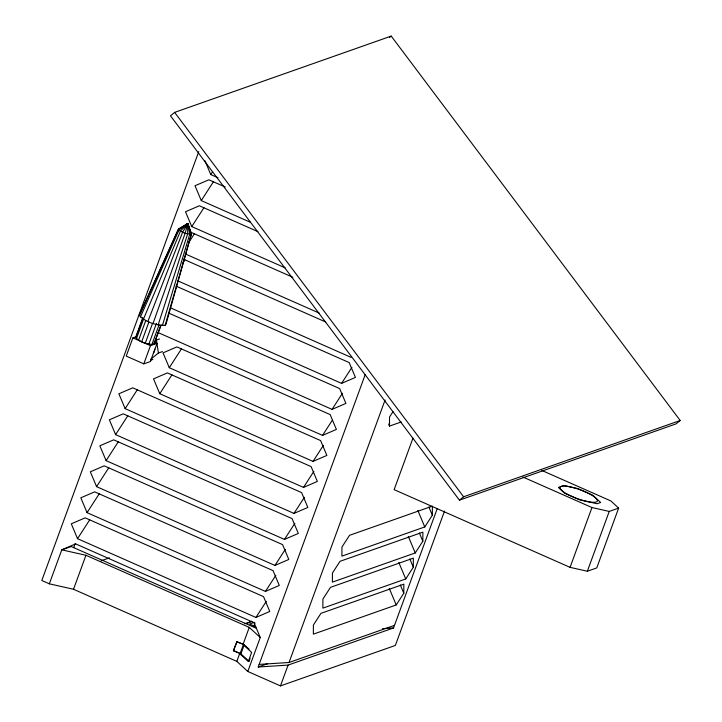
<?xml version="1.0" encoding="UTF-8"?>
<svg xmlns="http://www.w3.org/2000/svg" width="722" height="722" viewBox="0 0 722 722"><rect width="100%" height="100%" fill="white"/><g stroke="black" fill="none" stroke-linecap="round" stroke-linejoin="round"><path stroke-width="1.08" d="M401.179 421.982L389.492 426.097L389.528 417.027L393.03 411.612M403.797 593.231L403.842 584.152L320.965 613.339L313.393 625.072L313.357 634.151L396.225 604.955L403.797 593.231L400.331 584.982M413.318 567.221L413.354 558.142L330.486 587.338L322.914 599.061L322.869 608.141L405.737 578.954L413.318 567.221L409.843 558.981M422.83 541.22L422.875 532.141L339.999 561.328L332.427 573.06L332.391 582.131L415.258 552.944L422.83 541.22L419.365 532.971M432.352 515.21L432.388 506.131L349.52 535.327L341.948 547.05L341.903 556.13L424.771 526.943L432.352 515.21L428.877 506.961M165.148 325.351L191.52 233.585L187.792 223.576L178.37 229.181L139.175 315.315C145.438 322.192 155.961 325.414 165.148 325.351L165.988 324.295L191.52 233.585L190.933 232.728M162.387 325.559L189.751 234.208L187.792 223.576L178.37 229.181C181.439 232.556 186.601 234.136 191.104 234.099L187.792 223.576L180.13 228.558M158.136 324.9L187.666 233.883L187.792 223.576L178.948 230.029L140.375 317.048M153.037 323.456L185.166 233.17L187.792 223.576L190.581 231.717M198.758 151.593L41.804 580.497L49.34 583.827L73.518 589.269L236.816 661.388L247.808 671.478L280.47 685.9L395.358 645.432L444.526 511.077M161.205 325.026L153.759 344.493C147.333 344.538 139.969 342.282 135.583 337.463L136.178 336.723L132.884 337.887L126.224 356.09L143.804 363.852L150.393 361.532L157.062 343.329L154.129 342.038M135.583 337.463L142.821 317.698M136.557 335.685L142.649 319.043M136.422 338.681L143.651 318.916M49.34 583.827L61.776 549.839L75.639 543.874L254.009 622.653L260.254 637.49L247.808 671.478M138.561 340.197L145.79 320.433M141.674 341.768L148.903 322.003M145.293 343.167L152.523 323.402M73.707 547.637L75.205 543.549M148.858 344.177L156.466 323.366M143.804 363.852L150.465 345.648L157.062 343.329M151.837 344.638L159.066 324.873M153.759 344.493L160.618 325.766M73.518 589.269L85.954 555.281L249.252 627.4L260.254 637.49M250.092 658.247L248.973 661.28L240.895 653.861L233.396 650.811L236.726 641.714L242.574 643.925M233.396 650.811L237.195 641.542M236.816 661.388L239.677 653.591L240.895 653.861L244.226 644.764L236.726 641.714M239.677 653.591L248.314 661.514L251.644 652.408L243.007 644.484L249.252 627.4M243.476 644.322L240.146 653.419L233.865 650.648M253.945 625.956L255.047 622.96M437.225 508.604L393.553 627.941L288.087 665.097L258.205 667.002L365.26 374.465M280.47 685.9L288.087 665.097M259.153 664.402L289.035 662.498L385.088 400.015M412.939 438.227L394.122 489.651L570.073 567.348L587.347 571.237L596.76 567.925L618.646 508.107L610.794 500.906L541.807 470.437M570.073 567.348L591.959 507.539L609.233 511.429L618.646 508.107M587.347 571.237L609.233 511.429M147.875 321.461L182.63 232.195L187.792 223.576L188.406 226.618M143.425 319.214L180.446 231.094L187.792 223.576L185.41 225.851M140.023 314.25L178.776 228.657M217.999 177.765L210.779 174.58L212.611 171.737M250.39 222.277L201.267 200.581L213.477 181.664M285.217 267.862L191.745 226.591L203.965 207.674M188.947 242.186L194.444 233.675M183.099 262.519L184.931 259.685M125.132 408.634L118.886 393.788L132.74 387.822L311.11 466.602L317.355 481.439L303.502 487.404L125.132 408.634L137.342 389.709M115.61 434.635L109.365 419.798L123.227 413.832L301.597 492.603L307.843 507.449L293.98 513.405L115.61 434.635L127.83 415.719M106.098 460.645L99.853 445.799L113.706 439.833L292.076 518.613L298.321 533.45L284.468 539.415L106.098 460.645L118.309 441.729M169.282 367.715L163.046 352.868L176.899 346.912L330.144 414.59L336.389 429.428L322.535 435.393L169.282 367.715L181.502 348.798M96.577 486.646L90.331 471.809L104.194 465.843L282.564 544.614L288.809 559.46L274.947 565.425L96.577 486.646L108.796 467.73M159.77 393.716L153.524 378.879L167.378 372.913L320.631 440.591L326.876 455.429L313.014 461.394L159.77 393.716L171.98 374.799M87.064 512.656L80.819 497.81L94.672 491.853L273.042 570.624L279.288 585.461L265.434 591.426L87.064 512.656L99.275 493.74M77.534 538.675L71.297 523.82L85.16 517.854L263.53 596.625L269.775 611.471L255.913 617.445L77.534 538.675L89.754 519.759M170.41 307.798L341.569 383.382L351.948 367.299M157.802 332.436L332.048 409.383L342.436 393.3M322.535 435.393L332.31 420.258M313.014 461.394L323.402 445.321M303.502 487.404L313.88 471.322M293.98 513.405L304.368 497.332M284.468 539.415L294.847 523.333M274.947 565.425L285.334 549.343M265.434 591.426L275.813 575.344M255.913 617.445L266.292 601.372M174.634 112.388L170.473 115.791L459.445 500.184L676.036 423.886L680.196 420.493L391.216 36.1L174.634 112.388L463.605 496.781L680.196 420.493M389.555 37.454L391.216 36.1M150.564 359.421L158.425 353.013L162.504 351.569M459.445 500.184L463.605 496.781M341.569 383.382L355.423 377.416L349.177 362.57L175.96 286.074M332.048 409.383L345.91 403.417L339.665 388.58L168.506 312.996M246.78 623.483L251.879 621.29L244.668 623.745M159.49 338.97L156.43 340.044L158.425 353.013M150.853 360.134L152.893 359.412M101.071 560.804L109.509 557.835M254.433 622.301L249.568 624.016L255.741 626.741M248.314 661.514L248.973 661.28M258.205 667.002L267.618 663.689M289.035 662.498L394.51 625.342M382.489 628.654L393.553 627.941M85.954 555.281L61.776 549.839L71.198 546.527L256.256 628.248M243.007 644.484L244.226 644.764L249.072 649.213M225.246 187.007L208.875 179.778L195.021 185.744L201.267 200.581M257.962 231.663L199.362 205.779L185.5 211.745L191.745 226.591M189.841 231.789L292.816 277.266M185.319 253.954L319.169 313.068M183.415 259.162L325.703 321.994M177.865 280.876L351.082 357.372M522.972 477.071L591.959 507.539M132.884 337.887L150.465 345.648M388.626 424.04L389.492 426.097M417.839 510.454L424.771 526.943M408.318 536.455L415.258 552.944M398.806 562.465L405.737 578.954M389.284 588.466L396.225 604.955M204.949 160.726L210.779 174.58M154.833 349.078A8.538 7.996 70.6 0 1 153.362 353.121M563.981 485.482L558.386 487.449L564.712 493.261L579.459 499.777L597.076 503.739L600.659 502.485L592.645 495.13L577.898 488.613L563.981 485.482M567.763 494.426A19.927 4.621 20.1 0 0 597.374 501.095A19.927 4.621 20.1 0 0 570.903 487.061A19.927 4.621 20.1 0 0 567.763 494.426"/></g></svg>
